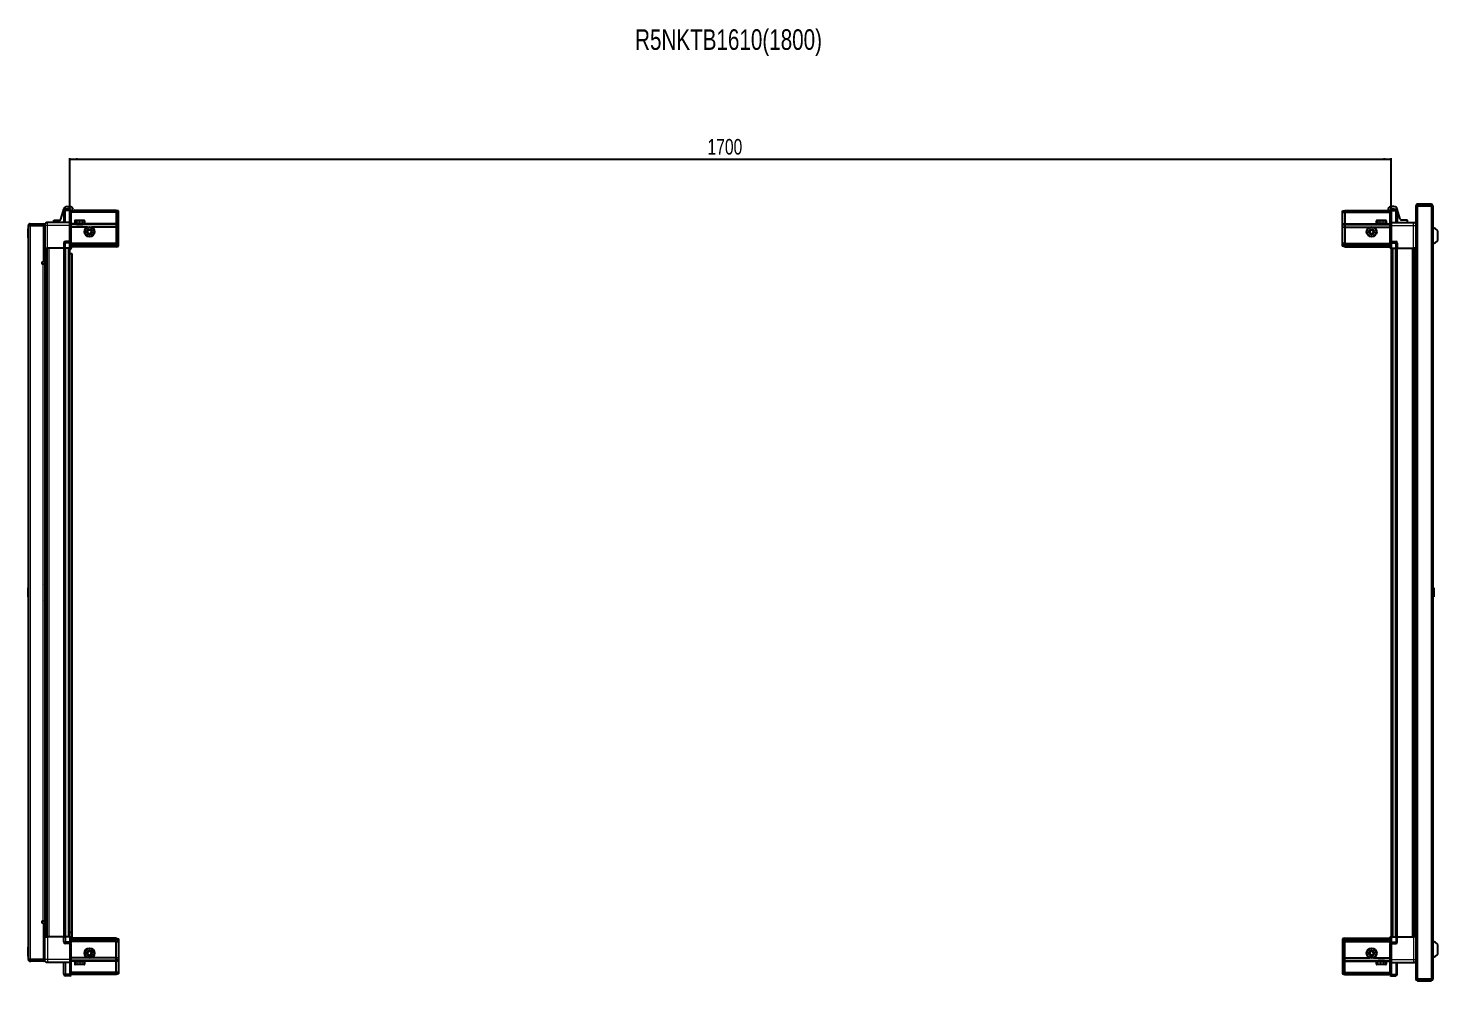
# Model space of a CAD drawing. Header units: millimetres. Extents: x 1132 to 6835, y -1094 to 2173.
# Drawn here: x 3106 to 4920, y 948 to 2173 of the extents above; entities that cross this region are included whole.
import ezdxf

# ---------------------------------------------------------------- set-up
doc = ezdxf.new("R2010")
doc.units = ezdxf.units.MM
doc.layers.add('FORMAT', color=7, linetype='Continuous')
doc.styles.add('SLDTEXTSTYLE0', font='TXT', dxfattribs={"width": 0.75})
doc.dimstyles.new('SLDDIMSTYLE0', dxfattribs={"dimtxt": 20, "dimasz": 10, "dimexe": 0, "dimexo": 0.0625, "dimgap": 5, "dimtad": 2, "dimdec": 1, "dimrnd": 1e-09, "dimzin": 12, "dimdsep": 46, "dimtxsty": 'SLDTEXTSTYLE0', "dimsah": 1, "dimcen": 0.09, "dimadec": 0, "dimazin": 3, "dimtfac": 1, "dimtofl": 0, "dimtmove": 0, "dimatfit": 3, "dimfxl": 0, "dimfrac": 2, "dimtolj": 1, "dimtzin": 12, "dimarcsym": 0})

# ---------------------------------------------------------------- blocks, each defined once
blk = doc.blocks.new('_D_6')
at = {"layer": 'FORMAT'}
for p, q in [((3159.8, 1890.1), (3159.8, 2005.6)), ((3159.8, 2004.6), (4859.8, 2004.6)), ((4859.8, 1890.1), (4859.8, 2005.6))]:
    blk.add_line(p, q, dxfattribs=at)
for points in [[(3159.8, 2004.6), (3169.8, 2003.1), (3169.8, 2006.1)], [(4859.8, 2004.6), (4849.8, 2006.1), (4849.8, 2003.1)]]:
    blk.add_solid(points, dxfattribs=at)
at = {"layer": 'FORMAT', "insert": (3980.2, 2030.4), "char_height": 20, "attachment_point": 1, "style": 'SLDTEXTSTYLE0'}
blk.add_mtext('1700', dxfattribs=at)

msp = doc.modelspace()

# ---------------------------------------------------------------- linework, layer by layer
at = {"color": 7, "linetype": 'Continuous', "lineweight": 25}
for p, q in [((3156.25, 1943.6), (3159.47, 1943.6)), ((4863.32, 1943.6), (4860.09, 1943.6)), ((4891.63, 1944.5), (4891.63, 1932.1)), ((4893.13, 1944.5), (4893.13, 1932.1)), ((4893.63, 1931.6), (4893.63, 1944.5)), ((4893.63, 1944.5), (4911.03, 1944.5)), ((4911.03, 1946.6), (4893.73, 1946.6)), ((4911.03, 1945.1), (4893.73, 1945.1)), ((4911.03, 1945.1), (4911.03, 1946.6)), ((4911.03, 1944.5), (4913.13, 1944.5)), ((4913.13, 1944.5), (4913.13, 949.7)), ((3159.93, 1923.1), (3130.93, 1923.1)), ((3138.98, 1923.1), (3138.98, 1926.1)), ((3138.98, 1926.1), (3146.71, 1926.1)), ((3148.15, 1927.19), (3151.92, 1940.34)), ((3151.93, 1938.1), (3151.93, 1923.1)), ((3159.93, 1940.1), (3153.93, 1940.1)), ((3159.93, 1940.1), (3160.27, 1940.1)), ((3159.93, 1940.1), (3159.93, 1938.1)), ((3159.93, 1923.3), (3159.93, 1938.1)), ((3159.93, 1923.3), (3159.93, 1938.1)), ((3159.93, 1923.1), (3159.93, 1923.3)), ((3159.93, 1923.1), (3161.13, 1923.1)), ((3159.93, 1919.1), (3159.93, 1923.1)), ((3161.13, 1939.6), (3160.27, 1940.1)), ((3161.13, 1938.1), (3161.13, 1939.6)), ((3219.43, 1938.6), (3161.13, 1938.6)), ((3161.13, 1938.1), (3161.13, 1923.3)), ((3219.43, 1936.1), (3161.13, 1936.1)), ((3161.13, 1923.3), (3161.13, 1923.1)), ((3161.13, 1923.1), (3161.13, 1919.1)), ((3163.8, 1940.34), (3164.3, 1938.6)), ((3165.93, 1925), (3165.93, 1922.6)), ((3165.93, 1922.6), (3165.93, 1922.1)), ((3166.26, 1922.6), (3166.07, 1922.6)), ((3166.07, 1922.6), (3166.07, 1922.1)), ((3166.26, 1922.6), (3166.26, 1922.1)), ((3166.73, 1925.8), (3173.9, 1925.8)), ((3167.19, 1922.6), (3166.78, 1922.6)), ((3166.78, 1922.6), (3166.78, 1922.1)), ((3167.19, 1922.6), (3167.19, 1922.1)), ((3168.63, 1922.6), (3168.06, 1922.6)), ((3168.06, 1922.6), (3168.06, 1922.1)), ((3168.63, 1922.6), (3168.63, 1922.1)), ((3170.44, 1922.6), (3169.75, 1922.6)), ((3169.75, 1922.6), (3169.75, 1922.1)), ((3170.44, 1922.6), (3170.44, 1922.1)), ((3172.45, 1922.6), (3171.72, 1922.6)), ((3171.72, 1922.6), (3171.72, 1922.1)), ((3171.95, 1922.6), (3171.95, 1922.1)), ((3172.45, 1922.6), (3172.45, 1922.1)), ((3172.45, 1922.6), (3172.45, 1922.1)), ((3174.46, 1922.6), (3173.75, 1922.6)), ((3173.75, 1922.6), (3173.75, 1922.1)), ((3173.81, 1922.6), (3173.81, 1922.1)), ((3173.9, 1925.8), (3178.13, 1925.8)), ((3174.46, 1922.6), (3174.46, 1922.1)), ((3176.27, 1922.6), (3175.65, 1922.6)), ((3175.65, 1922.6), (3175.65, 1922.1)), ((3176.27, 1922.6), (3176.27, 1922.1)), ((3177.7, 1922.6), (3177.24, 1922.6)), ((3177.24, 1922.6), (3177.24, 1922.1)), ((3177.7, 1922.6), (3177.7, 1922.1)), ((3178.62, 1922.6), (3178.36, 1922.6)), ((3178.36, 1922.6), (3178.36, 1922.1)), ((3178.62, 1922.6), (3178.62, 1922.1)), ((3178.93, 1922.6), (3178.89, 1922.6)), ((3178.89, 1922.6), (3178.89, 1922.1)), ((3178.93, 1922.6), (3178.93, 1925)), ((3178.93, 1922.6), (3178.93, 1922.1)), ((3219.43, 1938.6), (3219.43, 1936.1)), ((3222.43, 1937.8), (3219.43, 1938.6)), ((3219.43, 1936.1), (3219.43, 1921.6)), ((3222.43, 1935.95), (3219.43, 1936.1)), ((3222.43, 1935.95), (3222.43, 1937.8)), ((3222.43, 1921.6), (3222.43, 1935.95)), ((4797.13, 1937.8), (4800.13, 1938.6)), ((4797.13, 1935.95), (4797.13, 1937.8)), ((4797.13, 1935.95), (4800.13, 1936.1)), ((4797.13, 1921.6), (4797.13, 1935.95)), ((4800.13, 1938.6), (4800.13, 1936.1)), ((4800.13, 1938.6), (4858.43, 1938.6)), ((4800.13, 1936.1), (4800.13, 1921.6)), ((4800.13, 1936.1), (4858.43, 1936.1)), ((4840.63, 1925), (4840.63, 1922.1)), ((4840.79, 1922.6), (4840.67, 1922.6)), ((4840.67, 1922.6), (4840.67, 1922.1)), ((4840.79, 1922.6), (4840.79, 1922.1)), ((4841.54, 1922.6), (4841.2, 1922.6)), ((4841.2, 1922.6), (4841.2, 1922.1)), ((4841.43, 1925.8), (4852.83, 1925.8)), ((4841.54, 1922.6), (4841.54, 1922.1)), ((4842.84, 1922.6), (4842.31, 1922.6)), ((4842.31, 1922.6), (4842.31, 1922.1)), ((4842.84, 1922.6), (4842.84, 1922.1)), ((4844.56, 1922.6), (4843.89, 1922.6)), ((4843.89, 1922.6), (4843.89, 1922.1)), ((4844.56, 1922.6), (4844.56, 1922.1)), ((4846.53, 1922.6), (4845.79, 1922.6)), ((4845.79, 1922.6), (4845.79, 1922.1)), ((4846.23, 1922.6), (4846.23, 1922.1)), ((4846.53, 1922.6), (4846.53, 1922.1)), ((4848.55, 1922.6), (4847.83, 1922.6)), ((4847.83, 1922.6), (4847.83, 1922.1)), ((4848.1, 1922.6), (4848.1, 1922.1)), ((4848.55, 1922.6), (4848.55, 1922.1)), ((4850.45, 1922.6), (4849.79, 1922.6)), ((4849.79, 1922.6), (4849.79, 1922.1)), ((4850.45, 1922.6), (4850.45, 1922.1)), ((4852.01, 1922.6), (4851.49, 1922.6)), ((4851.49, 1922.6), (4851.49, 1922.1)), ((4852.01, 1922.6), (4852.01, 1922.1)), ((4853.1, 1922.6), (4852.77, 1922.6)), ((4852.77, 1922.6), (4852.77, 1922.1)), ((4853.1, 1922.6), (4853.1, 1922.1)), ((4853.6, 1922.6), (4853.49, 1922.6)), ((4853.49, 1922.6), (4853.49, 1922.1)), ((4853.6, 1922.6), (4853.6, 1922.1)), ((4853.63, 1922.1), (4853.63, 1925)), ((4855.77, 1940.34), (4855.27, 1938.6)), ((4859.3, 1940.1), (4858.43, 1939.6)), ((4858.43, 1939.6), (4858.43, 1938.1)), ((4858.43, 1923.3), (4858.43, 1938.1)), ((4858.43, 1923.1), (4858.43, 1923.3)), ((4859.63, 1923.1), (4858.43, 1923.1)), ((4858.43, 1919.1), (4858.43, 1923.1)), ((4859.63, 1940.1), (4859.3, 1940.1)), ((4859.63, 1938.1), (4859.63, 1940.1)), ((4859.63, 1940.1), (4865.63, 1940.1)), ((4859.63, 1938.1), (4859.63, 1923.3)), ((4859.63, 1923.3), (4859.63, 1923.1)), ((4859.63, 1923.1), (4859.63, 1919.1)), ((4859.63, 1923.1), (4888.63, 1923.1)), ((4867.63, 1938.1), (4867.63, 1923.1)), ((4871.41, 1927.19), (4867.64, 1940.34)), ((4880.58, 1926.1), (4872.86, 1926.1)), ((4880.58, 1923.1), (4880.58, 1926.1)), ((4891.53, 1931.6), (4891.53, 962.6)), ((4891.53, 1931.6), (4893.63, 1931.6)), ((4891.63, 1932.1), (4893.13, 1932.1)), ((3106.43, 1914.74), (3106.13, 1914.74)), ((3106.13, 1903.17), (3106.13, 1914.74)), ((3107.93, 1919.25), (3106.43, 1919.25)), ((3106.43, 1918.75), (3106.43, 1919.25)), ((3106.43, 975.45), (3106.43, 1918.75)), ((3108.53, 1919.85), (3108.53, 1921.35)), ((3108.53, 1921.35), (3109.43, 1921.35)), ((3108.53, 1919.85), (3109.43, 1919.85)), ((3108.53, 1919.35), (3125.93, 1919.35)), ((3109.43, 1919.85), (3109.43, 1921.35)), ((3109.43, 1921.35), (3125.93, 1921.35)), ((3109.43, 1919.85), (3125.93, 1919.85)), ((3125.93, 1919.85), (3125.93, 1921.35)), ((3127.43, 1919.35), (3125.93, 1919.35)), ((3125.93, 1919.35), (3125.93, 1871.85)), ((3127.43, 1919.1), (3127.43, 1890.1)), ((3159.93, 1898.8), (3159.93, 1919.1)), ((3219.43, 1920.6), (3161.13, 1920.6)), ((3161.13, 1919.1), (3161.13, 1898.8)), ((3182.43, 1917.1), (3161.13, 1917.1)), ((3165.93, 1922.1), (3166.07, 1922.1)), ((3166.07, 1922.1), (3166.26, 1922.1)), ((3166.26, 1922.1), (3166.78, 1922.1)), ((3166.78, 1922.1), (3167.19, 1922.1)), ((3167.19, 1922.1), (3168.06, 1922.1)), ((3168.03, 1922.1), (3168.03, 1922)), ((3168.03, 1922), (3176.83, 1922)), ((3168.06, 1922.1), (3168.63, 1922.1)), ((3168.43, 1921.6), (3169.12, 1921.12)), ((3168.43, 1921.6), (3173.46, 1921.6)), ((3169.12, 1921.12), (3168.43, 1920.64)), ((3168.43, 1920.64), (3168.43, 1920.6)), ((3168.43, 1920.64), (3173.46, 1920.64)), ((3168.63, 1922.1), (3169.75, 1922.1)), ((3169.12, 1921.12), (3173.29, 1921.12)), ((3169.75, 1922.1), (3170.44, 1922.1)), ((3170.44, 1922.1), (3171.72, 1922.1)), ((3171.72, 1922.1), (3171.95, 1922.1)), ((3172.45, 1922.1), (3173.75, 1922.1)), ((3172.45, 1922.1), (3172.45, 1922.1)), ((3173.29, 1921.12), (3175.74, 1921.12)), ((3173.46, 1921.6), (3176.43, 1921.6)), ((3173.46, 1920.64), (3176.43, 1920.64)), ((3173.81, 1922.1), (3174.46, 1922.1)), ((3174.46, 1922.1), (3175.65, 1922.1)), ((3175.65, 1922.1), (3176.27, 1922.1)), ((3175.74, 1921.12), (3176.43, 1921.6)), ((3176.43, 1920.64), (3175.74, 1921.12)), ((3176.27, 1922.1), (3177.24, 1922.1)), ((3176.43, 1920.6), (3176.43, 1920.64)), ((3176.83, 1922), (3176.83, 1922.1)), ((3177.24, 1922.1), (3177.7, 1922.1)), ((3177.7, 1922.1), (3178.36, 1922.1)), ((3178.36, 1922.1), (3178.62, 1922.1)), ((3178.62, 1922.1), (3178.89, 1922.1)), ((3178.89, 1922.1), (3178.93, 1922.1)), ((3219.43, 1917.1), (3187.43, 1917.1)), ((3219.43, 1921.6), (3219.43, 1920.6)), ((3219.43, 1920.6), (3219.43, 1917.1)), ((3222.43, 1919.8), (3219.43, 1920.6)), ((3219.43, 1917.1), (3219.43, 1896.6)), ((3219.43, 1917.1), (3222.43, 1916.77)), ((3222.43, 1919.8), (3222.43, 1921.6)), ((3222.43, 1916.77), (3222.43, 1919.8)), ((3222.43, 1896.6), (3222.43, 1916.77)), ((4797.13, 1919.8), (4797.13, 1921.6)), ((4797.13, 1919.8), (4800.13, 1920.6)), ((4797.13, 1916.77), (4797.13, 1919.8)), ((4800.13, 1917.1), (4797.13, 1916.77)), ((4797.13, 1896.6), (4797.13, 1916.77)), ((4800.13, 1921.6), (4800.13, 1920.6)), ((4800.13, 1920.6), (4800.13, 1917.1)), ((4800.13, 1920.6), (4858.43, 1920.6)), ((4800.13, 1917.1), (4800.13, 1896.6)), ((4800.13, 1917.1), (4832.13, 1917.1)), ((4837.13, 1917.1), (4858.43, 1917.1)), ((4840.63, 1922.1), (4840.67, 1922.1)), ((4840.67, 1922.1), (4840.79, 1922.1)), ((4840.79, 1922.1), (4841.2, 1922.1)), ((4841.2, 1922.1), (4841.54, 1922.1)), ((4841.54, 1922.1), (4842.31, 1922.1)), ((4842.31, 1922.1), (4842.84, 1922.1)), ((4842.73, 1922.1), (4842.73, 1922)), ((4842.73, 1922), (4851.53, 1922)), ((4842.84, 1922.1), (4843.89, 1922.1)), ((4843.13, 1921.6), (4843.82, 1921.12)), ((4843.13, 1921.6), (4851.13, 1921.6)), ((4843.82, 1921.12), (4843.13, 1920.64)), ((4843.13, 1920.64), (4843.13, 1920.6)), ((4843.13, 1920.64), (4851.13, 1920.64)), ((4843.82, 1921.12), (4850.44, 1921.12)), ((4843.89, 1922.1), (4844.56, 1922.1)), ((4844.56, 1922.1), (4845.79, 1922.1)), ((4845.79, 1922.1), (4846.23, 1922.1)), ((4846.53, 1922.1), (4847.83, 1922.1)), ((4848.1, 1922.1), (4848.55, 1922.1)), ((4848.55, 1922.1), (4849.79, 1922.1)), ((4849.79, 1922.1), (4850.45, 1922.1)), ((4850.44, 1921.12), (4851.13, 1921.6)), ((4851.13, 1920.64), (4850.44, 1921.12)), ((4850.45, 1922.1), (4851.49, 1922.1)), ((4851.13, 1920.6), (4851.13, 1920.64)), ((4851.49, 1922.1), (4852.01, 1922.1)), ((4851.53, 1922), (4851.53, 1922.1)), ((4852.01, 1922.1), (4852.77, 1922.1)), ((4852.77, 1922.1), (4853.1, 1922.1)), ((4853.1, 1922.1), (4853.49, 1922.1)), ((4853.49, 1922.1), (4853.6, 1922.1)), ((4853.6, 1922.1), (4853.63, 1922.1)), ((4858.43, 1898.8), (4858.43, 1919.1)), ((4859.63, 1919.1), (4859.63, 1898.8)), ((4919.73, 1900.1), (4919.73, 1912.1)), ((3106.13, 1903.17), (3106.43, 1903.17)), ((3125.93, 1892.85), (3127.43, 1892.85)), ((3127.43, 1890.1), (3125.93, 1890.1)), ((3128.08, 1004.1), (3128.08, 1890.1)), ((3129.87, 1890.1), (3129.87, 1004.1)), ((3129.91, 1890.1), (3129.91, 1004.1)), ((3151.93, 1890.1), (3130.93, 1890.1)), ((3151.93, 1896.6), (3151.93, 1890.1)), ((3151.93, 1890.1), (3153.93, 1890.1)), ((3152.58, 1004.1), (3152.58, 1890.1)), ((3159.93, 1898.6), (3153.93, 1898.6)), ((3159.93, 1890.1), (3153.93, 1890.1)), ((3159.78, 1004.1), (3159.78, 1890.1)), ((3159.93, 1898.6), (3159.93, 1898.8)), ((3159.93, 1898.6), (3159.93, 1896.6)), ((3159.93, 1898.6), (3161.13, 1898.6)), ((3159.93, 1890.1), (3159.93, 1896.6)), ((3159.93, 1890.1), (3159.93, 1896.6)), ((3159.93, 1890.1), (3160.27, 1890.1)), ((3159.93, 1890.1), (3159.93, 1890.1)), ((3160.27, 1890.1), (3160.27, 1896.6)), ((3161.13, 1890.1), (3160.27, 1890.1)), ((3160.27, 1890.1), (3160.27, 1890.1)), ((3161.13, 1898.8), (3161.13, 1898.6)), ((3161.13, 1897.93), (3161.13, 1898.6)), ((3161.13, 1897.93), (3161.13, 1890.1)), ((3219.43, 1895.6), (3161.13, 1895.6)), ((3219.43, 1894.6), (3161.13, 1894.6)), ((3219.43, 1893.1), (3161.13, 1893.1)), ((3219.43, 1891.6), (3161.13, 1891.6)), ((3219.43, 1896.6), (3219.43, 1895.6)), ((3219.43, 1895.6), (3219.43, 1894.6)), ((3219.43, 1895.6), (3222.43, 1894.8)), ((3219.43, 1894.6), (3219.43, 1893.1)), ((3219.43, 1894.6), (3222.43, 1894.06)), ((3219.43, 1893.1), (3222.43, 1893.56)), ((3219.43, 1893.1), (3219.43, 1891.6)), ((3219.43, 1891.6), (3222.43, 1892.41)), ((3222.43, 1894.8), (3222.43, 1896.6)), ((3222.43, 1894.06), (3222.43, 1894.8)), ((3222.43, 1893.56), (3222.43, 1894.06)), ((3222.43, 1892.41), (3222.43, 1893.56)), ((4797.13, 1894.8), (4797.13, 1896.6)), ((4800.13, 1895.6), (4797.13, 1894.8)), ((4797.13, 1894.06), (4797.13, 1894.8)), ((4800.13, 1894.6), (4797.13, 1894.06)), ((4797.13, 1893.56), (4797.13, 1894.06)), ((4800.13, 1893.1), (4797.13, 1893.56)), ((4797.13, 1892.41), (4797.13, 1893.56)), ((4800.13, 1891.6), (4797.13, 1892.41)), ((4800.13, 1896.6), (4800.13, 1895.6)), ((4800.13, 1895.6), (4800.13, 1894.6)), ((4800.13, 1895.6), (4858.43, 1895.6)), ((4800.13, 1894.6), (4858.43, 1894.6)), ((4800.13, 1894.6), (4800.13, 1893.1)), ((4800.13, 1893.1), (4800.13, 1891.6)), ((4800.13, 1893.1), (4858.43, 1893.1)), ((4800.13, 1891.6), (4858.43, 1891.6)), ((4858.43, 1898.6), (4858.43, 1898.8)), ((4859.63, 1898.6), (4858.43, 1898.6)), ((4858.43, 1898.6), (4858.43, 1897.93)), ((4858.43, 1890.1), (4858.43, 1897.93)), ((4859.3, 1890.1), (4858.43, 1890.1)), ((4859.3, 1896.6), (4859.3, 1890.1)), ((4859.63, 1890.1), (4859.3, 1890.1)), ((4859.63, 1898.8), (4859.63, 1898.6)), ((4859.63, 1896.6), (4859.63, 1898.6)), ((4859.63, 1898.6), (4865.63, 1898.6)), ((4859.63, 1896.6), (4859.63, 1898.6)), ((4859.63, 1896.6), (4859.63, 1890.1)), ((4859.63, 1890.1), (4865.63, 1890.1)), ((4859.78, 1890.1), (4859.78, 1004.1)), ((4867.63, 1890.1), (4865.63, 1890.1)), ((4866.98, 1890.1), (4866.98, 1004.1)), ((4867.63, 1896.6), (4867.63, 1890.1)), ((4867.63, 1890.1), (4888.63, 1890.1)), ((4889.66, 1004.1), (4889.66, 1890.1)), ((4889.69, 1004.1), (4889.69, 1890.1)), ((4891.48, 1890.1), (4891.48, 1004.1)), ((3125.93, 1871.85), (3124.58, 1871.85)), ((3124.58, 1869.85), (3125.33, 1869.85)), ((3125.33, 1869.85), (3127.43, 1869.85)), ((3127.43, 1869.85), (3127.43, 1024.35)), ((3159.78, 1883.1), (3162.28, 1883.1)), ((3162.28, 1883.1), (3162.28, 1009.6)), ((3106.43, 1452.89), (3106.13, 1452.89)), ((3106.13, 1441.32), (3106.13, 1452.89)), ((3127.93, 1456.6), (3127.93, 1437.6)), ((4914.12, 1452.89), (4913.13, 1451.9)), ((4914.63, 1452.89), (4914.12, 1452.89)), ((4914.12, 1452.89), (4914.12, 1441.32)), ((4914.63, 1452.89), (4914.63, 1441.32)), ((3106.13, 1441.32), (3106.43, 1441.32)), ((4913.13, 1442.3), (4914.12, 1441.32)), ((4914.12, 1441.32), (4914.63, 1441.32)), ((3125.33, 1024.35), (3124.58, 1024.35)), ((3124.58, 1022.35), (3125.93, 1022.35)), ((3127.43, 1024.35), (3125.33, 1024.35)), ((3125.93, 1022.35), (3125.93, 974.85)), ((3127.43, 1004.1), (3125.93, 1004.1)), ((3127.43, 1001.35), (3125.93, 1001.35)), ((3127.43, 975.1), (3127.43, 1004.1)), ((3151.93, 1004.1), (3130.93, 1004.1)), ((3151.93, 997.6), (3151.93, 1004.1)), ((3151.93, 1004.1), (3153.93, 1004.1)), ((3159.93, 1004.1), (3153.93, 1004.1)), ((3162.28, 1009.6), (3159.78, 1009.6)), ((3159.93, 1004.1), (3160.27, 1004.1)), ((3159.93, 997.6), (3159.93, 1004.1)), ((3159.93, 997.6), (3159.93, 995.6)), ((3159.93, 997.6), (3159.93, 995.6)), ((3160.27, 997.6), (3160.27, 1004.1)), ((3160.27, 1004.1), (3161.13, 1004.1)), ((3161.13, 1004.1), (3161.13, 996.28)), ((3219.43, 1002.6), (3161.13, 1002.6)), ((3219.43, 1001.1), (3161.13, 1001.1)), ((3219.43, 999.6), (3161.13, 999.6)), ((3219.43, 998.6), (3161.13, 998.6)), ((3162.28, 1009.6), (3162.28, 1002.6)), ((3219.43, 1001.1), (3219.43, 1002.6)), ((3219.43, 1002.6), (3222.43, 1001.8)), ((3219.43, 999.6), (3219.43, 1001.1)), ((3219.43, 1001.1), (3222.43, 1000.65)), ((3219.43, 999.6), (3222.43, 1000.15)), ((3219.43, 998.6), (3219.43, 999.6)), ((3219.43, 998.6), (3222.43, 999.41)), ((3219.43, 997.6), (3219.43, 998.6)), ((3219.43, 977.1), (3219.43, 997.6)), ((3222.43, 1001.8), (3222.43, 1000.65)), ((3222.43, 1000.65), (3222.43, 1000.15)), ((3222.43, 1000.15), (3222.43, 999.41)), ((3222.43, 999.41), (3222.43, 997.6)), ((3222.43, 997.6), (3222.43, 977.44)), ((4800.13, 1002.6), (4797.13, 1001.8)), ((4797.13, 1001.8), (4797.13, 1000.65)), ((4800.13, 1001.1), (4797.13, 1000.65)), ((4797.13, 1000.65), (4797.13, 1000.15)), ((4800.13, 999.6), (4797.13, 1000.15)), ((4797.13, 1000.15), (4797.13, 999.41)), ((4800.13, 998.6), (4797.13, 999.41)), ((4797.13, 999.41), (4797.13, 997.6)), ((4797.13, 997.6), (4797.13, 977.44)), ((4800.13, 1001.1), (4800.13, 1002.6)), ((4800.13, 1002.6), (4858.43, 1002.6)), ((4800.13, 1001.1), (4858.43, 1001.1)), ((4800.13, 999.6), (4800.13, 1001.1)), ((4800.13, 999.6), (4858.43, 999.6)), ((4800.13, 998.6), (4800.13, 999.6)), ((4800.13, 998.6), (4858.43, 998.6)), ((4800.13, 997.6), (4800.13, 998.6)), ((4800.13, 977.1), (4800.13, 997.6)), ((4858.43, 996.28), (4858.43, 1004.1)), ((4858.43, 1004.1), (4859.3, 1004.1)), ((4859.3, 1004.1), (4859.3, 1004.1)), ((4859.3, 1004.1), (4859.3, 997.6)), ((4859.63, 1004.1), (4859.3, 1004.1)), ((4859.63, 1004.1), (4859.63, 997.6)), ((4859.63, 1004.1), (4859.63, 1004.1)), ((4859.63, 1004.1), (4859.63, 997.6)), ((4859.63, 1004.1), (4865.63, 1004.1)), ((4859.63, 995.6), (4859.63, 997.6)), ((4867.63, 1004.1), (4865.63, 1004.1)), ((4867.63, 997.6), (4867.63, 1004.1)), ((4867.63, 1004.1), (4888.63, 1004.1)), ((3106.43, 991.04), (3106.13, 991.04)), ((3106.13, 981.36), (3106.13, 991.04)), ((3106.13, 979.47), (3106.13, 981.36)), ((3106.13, 979.47), (3106.43, 979.47)), ((3159.93, 995.6), (3153.93, 995.6)), ((3159.93, 995.6), (3161.13, 995.6)), ((3159.93, 995.4), (3159.93, 995.6)), ((3159.93, 975.1), (3159.93, 995.4)), ((3161.13, 995.6), (3161.13, 996.28)), ((3161.13, 995.6), (3161.13, 995.4)), ((3161.13, 995.4), (3161.13, 975.1)), ((4858.43, 996.28), (4858.43, 995.6)), ((4859.63, 995.6), (4858.43, 995.6)), ((4858.43, 995.4), (4858.43, 995.6)), ((4858.43, 975.1), (4858.43, 995.4)), ((4859.63, 995.6), (4859.63, 995.4)), ((4859.63, 995.6), (4865.63, 995.6)), ((4859.63, 995.4), (4859.63, 975.1)), ((4919.73, 982.1), (4919.73, 994.1)), ((3106.43, 974.95), (3106.43, 975.45)), ((3107.93, 974.95), (3106.43, 974.95)), ((3125.93, 974.85), (3108.53, 974.85)), ((3108.53, 974.35), (3108.53, 972.85)), ((3108.53, 974.35), (3109.43, 974.35)), ((3108.53, 972.85), (3109.43, 972.85)), ((3109.43, 974.35), (3109.43, 972.85)), ((3125.93, 974.35), (3109.43, 974.35)), ((3125.93, 972.85), (3109.43, 972.85)), ((3125.93, 974.85), (3127.43, 974.85)), ((3125.93, 974.35), (3125.93, 972.85)), ((3159.93, 971.1), (3130.93, 971.1)), ((3151.93, 956.1), (3151.93, 971.1)), ((3159.93, 971.1), (3159.93, 975.1)), ((3159.93, 971.1), (3161.13, 971.1)), ((3159.93, 970.9), (3159.93, 971.1)), ((3159.93, 956.1), (3159.93, 970.9)), ((3182.43, 977.1), (3161.13, 977.1)), ((3161.13, 975.1), (3161.13, 971.1)), ((3219.43, 973.6), (3161.13, 973.6)), ((3161.13, 971.1), (3161.13, 970.9)), ((3161.13, 970.9), (3161.13, 956.1)), ((3165.93, 972.1), (3165.93, 969.2)), ((3166.03, 972.1), (3165.93, 972.1)), ((3166.03, 971.6), (3166.03, 972.1)), ((3166.2, 972.1), (3166.03, 972.1)), ((3166.03, 971.6), (3166.2, 971.6)), ((3166.2, 971.6), (3166.2, 972.1)), ((3166.69, 972.1), (3166.2, 972.1)), ((3166.69, 971.6), (3166.69, 972.1)), ((3167.07, 972.1), (3166.69, 972.1)), ((3166.69, 971.6), (3167.07, 971.6)), ((3166.88, 968.4), (3166.73, 968.4)), ((3178.13, 968.4), (3166.88, 968.4)), ((3167.07, 971.6), (3167.07, 972.1)), ((3167.91, 972.1), (3167.07, 972.1)), ((3167.91, 971.6), (3167.91, 972.1)), ((3168.46, 972.1), (3167.91, 972.1)), ((3167.91, 971.6), (3168.46, 971.6)), ((3168.03, 972.2), (3168.03, 972.1)), ((3173.43, 972.2), (3168.03, 972.2)), ((3168.43, 973.6), (3168.43, 973.57)), ((3168.43, 973.57), (3169.12, 973.09)), ((3168.54, 973.57), (3168.43, 973.57)), ((3169.12, 973.09), (3168.43, 972.6)), ((3168.54, 972.6), (3168.43, 972.6)), ((3168.46, 971.6), (3168.46, 972.1)), ((3169.57, 972.1), (3168.46, 972.1)), ((3176.43, 973.57), (3168.54, 973.57)), ((3176.43, 972.6), (3168.54, 972.6)), ((3169.21, 973.09), (3169.12, 973.09)), ((3175.74, 973.09), (3169.21, 973.09)), ((3169.57, 971.6), (3169.57, 972.1)), ((3170.25, 972.1), (3169.57, 972.1)), ((3169.57, 971.6), (3170.25, 971.6)), ((3170.25, 971.6), (3170.25, 972.1)), ((3171.51, 972.1), (3170.25, 972.1)), ((3171.51, 971.6), (3171.51, 972.1)), ((3171.81, 972.1), (3171.51, 972.1)), ((3171.51, 971.6), (3172.25, 971.6)), ((3171.81, 971.6), (3171.81, 972.1)), ((3172.25, 971.6), (3172.25, 972.1)), ((3173.55, 972.1), (3172.25, 972.1)), ((3176.83, 972.2), (3173.43, 972.2)), ((3173.55, 971.6), (3173.55, 972.1)), ((3173.55, 971.6), (3174.26, 971.6)), ((3173.67, 971.6), (3173.67, 972.1)), ((3174.26, 972.1), (3173.67, 972.1)), ((3174.26, 971.6), (3174.26, 972.1)), ((3175.47, 972.1), (3174.26, 972.1)), ((3175.47, 971.6), (3175.47, 972.1)), ((3176.1, 972.1), (3175.47, 972.1)), ((3175.47, 971.6), (3176.1, 971.6)), ((3175.74, 973.09), (3176.43, 973.57)), ((3176.43, 972.6), (3175.74, 973.09)), ((3176.1, 971.6), (3176.1, 972.1)), ((3177.1, 972.1), (3176.1, 972.1)), ((3176.43, 973.57), (3176.43, 973.6)), ((3176.83, 972.1), (3176.83, 972.2)), ((3177.1, 971.6), (3177.1, 972.1)), ((3177.58, 972.1), (3177.1, 972.1)), ((3177.1, 971.6), (3177.58, 971.6)), ((3177.58, 971.6), (3177.58, 972.1)), ((3178.27, 972.1), (3177.58, 972.1)), ((3178.27, 971.6), (3178.27, 972.1)), ((3178.56, 972.1), (3178.27, 972.1)), ((3178.27, 971.6), (3178.56, 971.6)), ((3178.56, 971.6), (3178.56, 972.1)), ((3178.87, 972.1), (3178.56, 972.1)), ((3178.87, 971.6), (3178.87, 972.1)), ((3178.93, 972.1), (3178.87, 972.1)), ((3178.87, 971.6), (3178.93, 971.6)), ((3178.93, 969.2), (3178.93, 972.1)), ((3178.93, 971.6), (3178.93, 972.1)), ((3178.93, 972.1), (3178.93, 972.1)), ((3219.43, 977.1), (3187.43, 977.1)), ((3219.43, 977.1), (3222.43, 977.44)), ((3219.43, 973.6), (3219.43, 977.1)), ((3222.43, 974.41), (3219.43, 973.6)), ((3219.43, 972.6), (3219.43, 973.6)), ((3219.43, 958.1), (3219.43, 972.6)), ((3222.43, 977.44), (3222.43, 974.41)), ((3222.43, 974.41), (3222.43, 972.6)), ((3222.43, 972.6), (3222.43, 958.26)), ((4800.13, 977.1), (4797.13, 977.44)), ((4797.13, 977.44), (4797.13, 974.41)), ((4797.13, 974.41), (4800.13, 973.6)), ((4797.13, 974.41), (4797.13, 972.6)), ((4797.13, 972.6), (4797.13, 958.26)), ((4800.13, 977.1), (4832.13, 977.1)), ((4800.13, 973.6), (4800.13, 977.1)), ((4800.13, 973.6), (4858.43, 973.6)), ((4800.13, 972.6), (4800.13, 973.6)), ((4800.13, 958.1), (4800.13, 972.6)), ((4837.13, 977.1), (4858.43, 977.1)), ((4840.63, 972.1), (4840.63, 969.2)), ((4840.65, 972.1), (4840.63, 972.1)), ((4840.65, 971.6), (4840.65, 972.1)), ((4840.75, 972.1), (4840.65, 972.1)), ((4840.65, 971.6), (4840.75, 971.6)), ((4840.75, 971.6), (4840.75, 972.1)), ((4841.12, 972.1), (4840.75, 972.1)), ((4841.12, 971.6), (4841.12, 972.1)), ((4841.44, 972.1), (4841.12, 972.1)), ((4841.12, 971.6), (4841.44, 971.6)), ((4852.83, 968.4), (4841.43, 968.4)), ((4841.44, 971.6), (4841.44, 972.1)), ((4842.18, 972.1), (4841.44, 972.1)), ((4842.18, 971.6), (4842.18, 972.1)), ((4842.69, 972.1), (4842.18, 972.1)), ((4842.18, 971.6), (4842.69, 971.6)), ((4842.69, 971.6), (4842.69, 972.1)), ((4843.72, 972.1), (4842.69, 972.1)), ((4842.73, 972.2), (4842.73, 972.1)), ((4851.53, 972.2), (4842.73, 972.2)), ((4843.13, 973.6), (4843.13, 973.57)), ((4843.13, 973.57), (4843.82, 973.09)), ((4851.13, 973.57), (4843.13, 973.57)), ((4843.82, 973.09), (4843.13, 972.6)), ((4851.13, 972.6), (4843.13, 972.6)), ((4843.72, 971.6), (4843.72, 972.1)), ((4844.37, 972.1), (4843.72, 972.1)), ((4843.72, 971.6), (4844.37, 971.6)), ((4850.44, 973.09), (4843.82, 973.09)), ((4844.37, 971.6), (4844.37, 972.1)), ((4845.6, 972.1), (4844.37, 972.1)), ((4845.6, 971.6), (4845.6, 972.1)), ((4846.09, 972.1), (4845.6, 972.1)), ((4845.6, 971.6), (4846.33, 971.6)), ((4846.09, 971.6), (4846.09, 972.1)), ((4846.33, 971.6), (4846.33, 972.1)), ((4847.63, 972.1), (4846.33, 972.1)), ((4847.63, 971.6), (4847.63, 972.1)), ((4847.63, 971.6), (4848.36, 971.6)), ((4847.96, 971.6), (4847.96, 972.1)), ((4848.36, 972.1), (4847.96, 972.1)), ((4848.36, 971.6), (4848.36, 972.1)), ((4849.6, 972.1), (4848.36, 972.1)), ((4849.6, 971.6), (4849.6, 972.1)), ((4850.27, 972.1), (4849.6, 972.1)), ((4849.6, 971.6), (4850.27, 971.6)), ((4850.27, 971.6), (4850.27, 972.1)), ((4851.34, 972.1), (4850.27, 972.1)), ((4850.44, 973.09), (4851.13, 973.57)), ((4851.13, 972.6), (4850.44, 973.09)), ((4851.13, 973.57), (4851.13, 973.6)), ((4851.34, 971.6), (4851.34, 972.1)), ((4851.88, 972.1), (4851.34, 972.1)), ((4851.34, 971.6), (4851.88, 971.6)), ((4851.53, 972.1), (4851.53, 972.2)), ((4851.88, 971.6), (4851.88, 972.1)), ((4852.67, 972.1), (4851.88, 972.1)), ((4852.67, 971.6), (4852.67, 972.1)), ((4853.02, 972.1), (4852.67, 972.1)), ((4852.67, 971.6), (4853.02, 971.6)), ((4853.02, 971.6), (4853.02, 972.1)), ((4853.45, 972.1), (4853.02, 972.1)), ((4853.45, 971.6), (4853.45, 972.1)), ((4853.58, 972.1), (4853.45, 972.1)), ((4853.45, 971.6), (4853.58, 971.6)), ((4853.58, 971.6), (4853.58, 972.1)), ((4853.63, 972.1), (4853.58, 972.1)), ((4853.63, 969.2), (4853.63, 972.1)), ((4858.43, 971.1), (4858.43, 975.1)), ((4859.63, 971.1), (4858.43, 971.1)), ((4858.43, 970.9), (4858.43, 971.1)), ((4858.43, 956.1), (4858.43, 970.9)), ((4859.63, 975.1), (4859.63, 971.1)), ((4859.63, 971.1), (4859.63, 970.9)), ((4859.63, 971.1), (4888.63, 971.1)), ((4859.63, 970.9), (4859.63, 956.1)), ((4859.63, 970.9), (4859.63, 956.1)), ((4867.63, 956.1), (4867.63, 971.1)), ((4893.63, 962.6), (4891.53, 962.6)), ((4891.63, 962.1), (4893.13, 962.1)), ((4891.63, 962.1), (4891.63, 949.7)), ((4893.13, 962.1), (4893.13, 949.7)), ((4893.63, 949.7), (4893.63, 962.6)), ((3159.93, 954.1), (3153.93, 954.1)), ((3159.93, 956.1), (3159.93, 954.1)), ((3159.93, 954.1), (3160.27, 954.1)), ((3159.93, 954.1), (3160.27, 954.1)), ((3159.93, 954.1), (3159.93, 954.1)), ((3160.27, 954.1), (3161.13, 954.6)), ((3160.27, 954.1), (3161.13, 954.6)), ((3219.43, 958.1), (3161.13, 958.1)), ((3161.13, 954.6), (3161.13, 956.1)), ((3219.43, 955.6), (3161.13, 955.6)), ((3222.43, 958.26), (3219.43, 958.1)), ((3219.43, 955.6), (3219.43, 958.1)), ((3222.43, 956.41), (3219.43, 955.6)), ((3222.43, 958.26), (3222.43, 956.41)), ((4797.13, 958.26), (4800.13, 958.1)), ((4797.13, 958.26), (4797.13, 956.41)), ((4797.13, 956.41), (4800.13, 955.6)), ((4800.13, 958.1), (4858.43, 958.1)), ((4800.13, 955.6), (4800.13, 958.1)), ((4800.13, 955.6), (4858.43, 955.6)), ((4858.43, 956.1), (4858.43, 954.6)), ((4858.43, 954.6), (4859.3, 954.1)), ((4859.63, 954.1), (4859.3, 954.1)), ((4859.63, 954.1), (4859.63, 956.1)), ((4859.63, 954.1), (4865.63, 954.1)), ((4911.03, 949.7), (4893.63, 949.7)), ((4893.73, 949.1), (4911.03, 949.1)), ((4893.73, 947.6), (4911.03, 947.6)), ((4913.13, 949.7), (4911.03, 949.7)), ((4911.03, 949.1), (4911.03, 947.6))]:
    msp.add_line(p, q, dxfattribs=at)
at = {"color": 8, "linetype": 'Continuous', "lineweight": 18}
for p, q in [((4893.13, 1944.5), (4891.63, 1944.5)), ((4893.73, 1945.1), (4893.73, 1946.6)), ((4911.03, 1944.5), (4911.03, 949.7)), ((3153.93, 1938.1), (3151.93, 1938.1)), ((3153.93, 1938.1), (3153.93, 1940.1)), ((3153.93, 1923.1), (3153.93, 1938.1)), ((3159.93, 1938.1), (3153.93, 1938.1)), ((3159.93, 1938.1), (3161.13, 1938.1)), ((3159.93, 1923.3), (3161.13, 1923.3)), ((3165.93, 1925), (3174.11, 1925)), ((3174.11, 1925), (3178.93, 1925)), ((4840.63, 1925), (4853.63, 1925)), ((4859.63, 1938.1), (4858.43, 1938.1)), ((4858.43, 1923.3), (4859.63, 1923.3)), ((4859.63, 1938.1), (4865.63, 1938.1)), ((4865.63, 1938.1), (4865.63, 1940.1)), ((4865.63, 1923.1), (4865.63, 1938.1)), ((4865.63, 1938.1), (4867.63, 1938.1)), ((4893.63, 1931.6), (4893.63, 962.6)), ((3108.53, 1919.35), (3108.53, 974.85)), ((3130.93, 1890.1), (3130.93, 1919.1)), ((3159.93, 1919.1), (3130.93, 1919.1)), ((3159.93, 1919.1), (3161.13, 1919.1)), ((3168.43, 1921.6), (3161.13, 1921.6)), ((3219.43, 1921.6), (3176.43, 1921.6)), ((3222.43, 1921.6), (3219.43, 1921.6)), ((4797.13, 1921.6), (4800.13, 1921.6)), ((4800.13, 1921.6), (4843.13, 1921.6)), ((4851.13, 1921.6), (4858.43, 1921.6)), ((4859.63, 1919.1), (4858.43, 1919.1)), ((4859.63, 1919.1), (4888.63, 1919.1)), ((4888.63, 1890.1), (4888.63, 1919.1)), ((3127.43, 1869.85), (3127.43, 1890.1)), ((3128.67, 1890.1), (3128.67, 1004.1)), ((3131.12, 1004.1), (3131.12, 1890.1)), ((3132.53, 1890.1), (3132.53, 1004.1)), ((3151.93, 1896.6), (3153.93, 1896.6)), ((3151.93, 1004.1), (3151.93, 1890.1)), ((3153.93, 1896.6), (3153.93, 1898.6)), ((3153.93, 1890.1), (3153.93, 1896.6)), ((3159.93, 1896.6), (3153.93, 1896.6)), ((3154.58, 1004.1), (3154.58, 1890.1)), ((3157.78, 1004.1), (3157.78, 1890.1)), ((3159.93, 1898.8), (3161.13, 1898.8)), ((3159.93, 1896.6), (3160.27, 1896.6)), ((3159.93, 1890.1), (3160.27, 1890.1)), ((3219.43, 1896.6), (3161.13, 1896.6)), ((3219.43, 1896.6), (3222.43, 1896.6)), ((4800.13, 1896.6), (4797.13, 1896.6)), ((4800.13, 1896.6), (4858.43, 1896.6)), ((4858.43, 1898.8), (4859.63, 1898.8)), ((4859.63, 1896.6), (4859.3, 1896.6)), ((4859.63, 1896.6), (4865.63, 1896.6)), ((4861.78, 1890.1), (4861.78, 1004.1)), ((4864.98, 1890.1), (4864.98, 1004.1)), ((4865.63, 1896.6), (4865.63, 1898.6)), ((4865.63, 1890.1), (4865.63, 1896.6)), ((4867.63, 1896.6), (4865.63, 1896.6)), ((4867.63, 1890.1), (4867.63, 1004.1)), ((4887.04, 1004.1), (4887.04, 1890.1)), ((4888.45, 1890.1), (4888.45, 1004.1)), ((4890.9, 1004.1), (4890.9, 1890.1)), ((3125.33, 1024.35), (3125.33, 1869.85)), ((3127.43, 1004.1), (3127.43, 1024.35)), ((3130.93, 1004.1), (3130.93, 975.1)), ((3151.93, 997.6), (3153.93, 997.6)), ((3153.93, 1004.1), (3153.93, 997.6)), ((3153.93, 997.6), (3153.93, 995.6)), ((3159.93, 997.6), (3153.93, 997.6)), ((3159.93, 997.6), (3160.27, 997.6)), ((3219.43, 997.6), (3161.13, 997.6)), ((3219.43, 997.6), (3222.43, 997.6)), ((4800.13, 997.6), (4797.13, 997.6)), ((4800.13, 997.6), (4858.43, 997.6)), ((4859.63, 1004.1), (4859.3, 1004.1)), ((4859.63, 997.6), (4859.3, 997.6)), ((4859.63, 997.6), (4865.63, 997.6)), ((4865.63, 1004.1), (4865.63, 997.6)), ((4867.63, 997.6), (4865.63, 997.6)), ((4865.63, 997.6), (4865.63, 995.6)), ((4888.63, 1004.1), (4888.63, 975.1)), ((3161.13, 995.4), (3159.93, 995.4)), ((4859.63, 995.4), (4858.43, 995.4)), ((3159.93, 975.1), (3130.93, 975.1)), ((3153.93, 971.1), (3153.93, 956.1)), ((3159.93, 975.1), (3161.13, 975.1)), ((3161.13, 970.9), (3159.93, 970.9)), ((3168.43, 972.6), (3161.13, 972.6)), ((3166.1, 969.2), (3165.93, 969.2)), ((3178.93, 969.2), (3166.1, 969.2)), ((3219.43, 972.6), (3176.43, 972.6)), ((3222.43, 972.6), (3219.43, 972.6)), ((4797.13, 972.6), (4800.13, 972.6)), ((4800.13, 972.6), (4843.13, 972.6)), ((4853.63, 969.2), (4840.63, 969.2)), ((4851.13, 972.6), (4858.43, 972.6)), ((4859.63, 975.1), (4858.43, 975.1)), ((4859.63, 970.9), (4858.43, 970.9)), ((4859.63, 975.1), (4888.63, 975.1)), ((4865.63, 971.1), (4865.63, 956.1)), ((3153.93, 956.1), (3151.93, 956.1)), ((3153.93, 956.1), (3153.93, 954.1)), ((3159.93, 956.1), (3153.93, 956.1)), ((3159.93, 956.1), (3161.13, 956.1)), ((4859.63, 956.1), (4858.43, 956.1)), ((4859.63, 956.1), (4865.63, 956.1)), ((4865.63, 956.1), (4867.63, 956.1)), ((4865.63, 956.1), (4865.63, 954.1)), ((4893.13, 949.7), (4891.63, 949.7)), ((4893.73, 949.1), (4893.73, 947.6))]:
    msp.add_line(p, q, dxfattribs=at)
at = {"color": 7, "linetype": 'Continuous', "lineweight": 25}
for centre, radius in [((3184.93, 1911.1), 6.5), ((3184.93, 1911.1), 3.46), ((4834.63, 1911.1), 6.5), ((4834.63, 1911.1), 3.46), ((3184.93, 983.1), 6.5), ((3184.93, 983.1), 3.46), ((4834.63, 983.1), 6.5), ((4834.63, 983.1), 3.46)]:
    msp.add_circle(centre, radius, dxfattribs=at)
at = {"color": 8, "linetype": 'Continuous', "lineweight": 18}
for centre in [(3184.93, 1911.1), (4834.63, 1911.1), (3184.93, 983.1), (4834.63, 983.1)]:
    msp.add_circle(centre, 5.7, dxfattribs=at)
at = {"color": 7, "linetype": 'Continuous', "lineweight": 25}
for centre, radius, start, end in [((3156.25, 1939.1), 4.5, 90, 164), ((3157.88, 1938.7), 1.9, 47.4631, 132.5369), ((3159.47, 1939.1), 4.5, 16, 90), ((4860.09, 1939.1), 4.5, 90, 164), ((4861.68, 1938.7), 1.9, 47.4631, 132.5369), ((4863.32, 1939.1), 4.5, 16, 90), ((4893.73, 1944.5), 2.1, 90, 180), ((4893.73, 1944.5), 0.6, 90, 180), ((4911.03, 1944.5), 2.1, 0, 90), ((4911.03, 1944.5), 0.6, 0, 90), ((3146.71, 1927.6), 1.5, 270, 344), ((3153.93, 1938.1), 2, 90, 180), ((3166.73, 1925), 0.8, 90, 180), ((3178.13, 1925), 0.8, 0, 90), ((4841.43, 1925), 0.8, 90, 180), ((4852.83, 1925), 0.8, 0, 90), ((4865.63, 1938.1), 2, 0, 90), ((4872.86, 1927.6), 1.5, 196, 270), ((3108.43, 1918.85), 0.5, 90, 117.7907), ((3125.83, 1919.25), 0.6, 9.59407, 90), ((3125.83, 1919.25), 2.1, 32.2369, 87.2706), ((3168.03, 1921.6), 0.4, 0, 90), ((3176.83, 1921.6), 0.4, 90, 180), ((3184.93, 1911.1), 2.5, 161.00659, 221.00659), ((3184.93, 1911.1), 2.5, 101.00659, 161.00659), ((3184.93, 1911.1), 2.5, 221.00659, 281.00659), ((3184.93, 1911.1), 2.5, 41.00659, 101.00659), ((3184.93, 1911.1), 2.5, 281.00659, 341.00659), ((3184.93, 1911.1), 2.5, 341.00659, 41.00659), ((4834.63, 1911.1), 2.5, 120.74103, 180.74103), ((4834.63, 1911.1), 2.5, 180.74103, 240.74103), ((4834.63, 1911.1), 2.5, 60.74103, 120.74103), ((4834.63, 1911.1), 2.5, 240.74103, 300.74103), ((4834.63, 1911.1), 2.5, 0.74103, 60.74103), ((4834.63, 1911.1), 2.5, 300.74103, 0.74103), ((4842.73, 1921.6), 0.4, 0, 90), ((4851.53, 1921.6), 0.4, 90, 180), ((4910.11, 1905.08), 11.91, 36.1266, 75.29965), ((3153.93, 1896.6), 2, 90, 180), ((3157.28, 1892.75), 5, 300, 346.70293), ((4865.63, 1896.6), 2, 0, 90), ((4910.11, 1907.13), 11.91, 284.70035, 323.8734), ((3124.58, 1870.85), 1, 90, 270), ((3124.93, 1456.6), 3, 0, 33.55731), ((3124.93, 1437.6), 3, 326.44269, 0), ((3124.58, 1023.35), 1, 90, 270), ((3153.93, 997.6), 2, 180, 270), ((4865.63, 997.6), 2, 270, 0), ((4910.11, 987.08), 11.91, 36.1266, 75.29965), ((3184.93, 983.1), 2.5, 127.98423, 187.98423), ((3184.93, 983.1), 2.5, 187.98423, 247.98423), ((3184.93, 983.1), 2.5, 67.98423, 127.98423), ((3184.93, 983.1), 2.5, 247.98423, 307.98423), ((3184.93, 983.1), 2.5, 7.98423, 67.98423), ((3184.93, 983.1), 2.5, 307.98423, 7.98423), ((4834.63, 983.1), 2.5, 155.91157, 215.91157), ((4834.63, 983.1), 2.5, 95.91157, 155.91157), ((4834.63, 983.1), 2.5, 215.91157, 275.91157), ((4834.63, 983.1), 2.5, 35.91157, 95.91157), ((4834.63, 983.1), 2.5, 275.91157, 335.91157), ((4834.63, 983.1), 2.5, 335.91157, 35.91157), ((4910.11, 989.13), 11.91, 284.70035, 323.8734), ((3108.43, 975.35), 0.5, 243.29122, 270), ((3125.83, 974.95), 0.6, 270, 350.40593), ((3125.83, 974.95), 2.1, 272.7294, 327.8305), ((3166.73, 969.2), 0.8, 180, 270), ((3168.03, 972.6), 0.4, 270, 0), ((3176.83, 972.6), 0.4, 180, 270), ((3178.13, 969.2), 0.8, 270, 360), ((4841.43, 969.2), 0.8, 180, 270), ((4842.73, 972.6), 0.4, 270, 0), ((4851.53, 972.6), 0.4, 180, 270), ((4852.83, 969.2), 0.8, 270, 0), ((3153.93, 956.1), 2, 180, 270), ((4865.63, 956.1), 2, 270, 0), ((4893.73, 949.7), 2.1, 180, 270), ((4893.73, 949.7), 0.6, 180, 270), ((4911.03, 949.7), 0.6, 270, 0), ((4911.03, 949.7), 2.1, 270, 0)]:
    msp.add_arc(centre, radius, start, end, dxfattribs=at)
for centre, start_param, end_param in [((3163.73, 1896.6), 2.4188584, 3.1415927), ((4855.83, 1896.6), 0, 0.7227342), ((3163.73, 997.6), 3.1415927, 3.8643269), ((4855.83, 997.6), 5.5604511, 6.2831853)]:
    msp.add_ellipse(centre, major_axis=(3.46, 0), ratio=0.5773503, start_param=start_param, end_param=end_param, dxfattribs=at)
for points, knots in [([(3130.93, 1923.1), (3130.49, 1923.06), (3129.82, 1922.99), (3129, 1922.55), (3128.44, 1922.1), (3127.99, 1921.54), (3127.55, 1920.72), (3127.48, 1920.04), (3127.43, 1919.6)], [0, 0, 0, 0, 0.2394568, 0.3683607, 0.5, 0.6316393, 0.7605432, 1, 1, 1, 1]), ([(4888.63, 1923.1), (4889.07, 1923.06), (4889.75, 1922.99), (4890.56, 1922.55), (4891.12, 1922.11), (4891.4, 1921.74), (4891.53, 1921.56)], [0, 0, 0, 0, 0.3842982, 0.5911726, 0.8024372, 1, 1, 1, 1]), ([(3108.53, 1921.35), (3108.28, 1921.33), (3107.79, 1921.28), (3107.14, 1920.88), (3106.68, 1920.32), (3106.46, 1919.75), (3106.44, 1919.38), (3106.43, 1919.25)], [0, 0, 0, 0, 0.2302553, 0.4485219, 0.6667858, 0.8850496, 1, 1, 1, 1]), ([(3106.43, 1918.75), (3106.46, 1918.8), (3106.51, 1918.89), (3106.91, 1919.02), (3107.46, 1919.15), (3108.04, 1919.27), (3108.41, 1919.33), (3108.53, 1919.35)], [0, 0, 0, 0, 0.2302553, 0.4485219, 0.6667858, 0.8850496, 1, 1, 1, 1]), ([(3127.43, 1919.6), (3127.43, 1919.6), (3127.43, 1919.58), (3127.43, 1919.47), (3127.43, 1919.3), (3127.43, 1919.17), (3127.43, 1919.1)], [0, 0, 0, 0, 0.2493943, 0.5003335, 0.7501667, 1, 1, 1, 1]), ([(3182.1, 1910.55), (3182.27, 1911.04), (3182.58, 1911.95), (3182.89, 1912.86), (3183.04, 1913.28)], [0, 0, 0, 0, 0.53468586, 1, 1, 1, 1]), ([(3183.99, 1908.37), (3183.77, 1908.63), (3183.23, 1909.26), (3182.57, 1910.01), (3182.18, 1910.46), (3182.1, 1910.55)], [0, 0, 0, 0, 0.3629006, 0.8668753, 1, 1, 1, 1]), ([(3183.04, 1913.28), (3183.55, 1913.38), (3184.49, 1913.57), (3185.43, 1913.75), (3185.87, 1913.83)], [0, 0, 0, 0, 0.5346859, 1, 1, 1, 1]), ([(3186.83, 1908.93), (3186.32, 1908.83), (3185.37, 1908.64), (3184.43, 1908.46), (3183.99, 1908.37)], [0, 0, 0, 0, 0.5346859, 1, 1, 1, 1]), ([(3185.87, 1913.83), (3185.95, 1913.74), (3186.35, 1913.29), (3187, 1912.54), (3187.54, 1911.92), (3187.77, 1911.66)], [0, 0, 0, 0, 0.1331247, 0.6370994, 1, 1, 1, 1]), ([(3187.77, 1911.66), (3187.6, 1911.17), (3187.28, 1910.26), (3186.97, 1909.35), (3186.83, 1908.93)], [0, 0, 0, 0, 0.53468586, 1, 1, 1, 1]), ([(4832.11, 1912.52), (4832.56, 1912.78), (4833.39, 1913.27), (4834.21, 1913.76), (4834.6, 1913.99)], [0, 0, 0, 0, 0.5346859, 1, 1, 1, 1]), ([(4832.15, 1909.63), (4832.15, 1909.75), (4832.14, 1910.35), (4832.13, 1911.35), (4832.12, 1912.17), (4832.11, 1912.52)], [0, 0, 0, 0, 0.1331247, 0.6370994, 1, 1, 1, 1]), ([(4834.67, 1908.22), (4834.22, 1908.47), (4833.38, 1908.94), (4832.54, 1909.41), (4832.15, 1909.63)], [0, 0, 0, 0, 0.5346859, 1, 1, 1, 1]), ([(4834.6, 1913.99), (4835.05, 1913.74), (4835.89, 1913.27), (4836.72, 1912.8), (4837.11, 1912.58)], [0, 0, 0, 0, 0.5346859, 1, 1, 1, 1]), ([(4837.15, 1909.69), (4836.71, 1909.43), (4835.88, 1908.94), (4835.05, 1908.45), (4834.67, 1908.22)], [0, 0, 0, 0, 0.5346859, 1, 1, 1, 1]), ([(4837.11, 1912.58), (4837.12, 1912.24), (4837.13, 1911.41), (4837.14, 1910.42), (4837.15, 1909.82), (4837.15, 1909.69)], [0, 0, 0, 0, 0.3629006, 0.8668753, 1, 1, 1, 1]), ([(3127.43, 1890.1), (3127.47, 1890.1), (3127.55, 1890.1), (3128.15, 1890.1), (3129.04, 1890.1), (3130.02, 1890.1), (3130.68, 1890.1), (3130.93, 1890.1)], [0, 0, 0, 0, 0.2146939, 0.4293877, 0.6440816, 0.8587754, 1, 1, 1, 1]), ([(4891.48, 1890.1), (4891.45, 1890.1), (4891.23, 1890.1), (4890.51, 1890.1), (4889.54, 1890.1), (4888.89, 1890.1), (4888.63, 1890.1)], [0, 0, 0, 0, 0.0717073, 0.4209791, 0.7702508, 1, 1, 1, 1]), ([(3127.43, 1004.1), (3127.47, 1004.1), (3127.55, 1004.1), (3128.15, 1004.1), (3129.04, 1004.1), (3130.02, 1004.1), (3130.68, 1004.1), (3130.93, 1004.1)], [0, 0, 0, 0, 0.21469386, 0.42938772, 0.64408158, 0.85877544, 1, 1, 1, 1]), ([(4891.48, 1004.1), (4891.45, 1004.1), (4891.23, 1004.1), (4890.51, 1004.1), (4889.54, 1004.1), (4888.89, 1004.1), (4888.63, 1004.1)], [0, 0, 0, 0, 0.0717073, 0.4209791, 0.7702508, 1, 1, 1, 1]), ([(3182.26, 984.19), (3182.66, 984.5), (3183.42, 985.1), (3184.18, 985.69), (3184.53, 985.96)], [0, 0, 0, 0, 0.5346859, 1, 1, 1, 1]), ([(3182.66, 981.33), (3182.64, 981.45), (3182.56, 982.04), (3182.42, 983.03), (3182.3, 983.85), (3182.26, 984.19)], [0, 0, 0, 0, 0.1331247, 0.6370994, 1, 1, 1, 1]), ([(3185.33, 980.25), (3184.86, 980.44), (3183.96, 980.8), (3183.07, 981.16), (3182.66, 981.33)], [0, 0, 0, 0, 0.5346859, 1, 1, 1, 1]), ([(3184.53, 985.96), (3185.01, 985.77), (3185.9, 985.41), (3186.79, 985.05), (3187.21, 984.88)], [0, 0, 0, 0, 0.5346859, 1, 1, 1, 1]), ([(3187.61, 982.02), (3187.2, 981.7), (3186.44, 981.11), (3185.69, 980.52), (3185.33, 980.25)], [0, 0, 0, 0, 0.5346859, 1, 1, 1, 1]), ([(3187.21, 984.88), (3187.26, 984.54), (3187.37, 983.72), (3187.51, 982.74), (3187.59, 982.15), (3187.61, 982.02)], [0, 0, 0, 0, 0.3629006, 0.8668753, 1, 1, 1, 1]), ([(4831.76, 982.81), (4831.97, 983.28), (4832.37, 984.16), (4832.76, 985.03), (4832.94, 985.44)], [0, 0, 0, 0, 0.5346859, 1, 1, 1, 1]), ([(4833.45, 980.47), (4833.15, 980.89), (4832.59, 981.67), (4832.02, 982.45), (4831.76, 982.81)], [0, 0, 0, 0, 0.53468586, 1, 1, 1, 1]), ([(4832.94, 985.44), (4833.28, 985.48), (4834.1, 985.56), (4835.09, 985.67), (4835.69, 985.73), (4835.81, 985.74)], [0, 0, 0, 0, 0.36290056, 0.86687533, 1, 1, 1, 1]), ([(4836.33, 980.77), (4836.2, 980.75), (4835.61, 980.69), (4834.62, 980.59), (4833.8, 980.5), (4833.45, 980.47)], [0, 0, 0, 0, 0.1331247, 0.6370994, 1, 1, 1, 1]), ([(4835.81, 985.74), (4836.11, 985.32), (4836.68, 984.54), (4837.24, 983.76), (4837.5, 983.4)], [0, 0, 0, 0, 0.5346859, 1, 1, 1, 1]), ([(4837.5, 983.4), (4837.29, 982.93), (4836.9, 982.05), (4836.51, 981.17), (4836.33, 980.77)], [0, 0, 0, 0, 0.5346859, 1, 1, 1, 1]), ([(3108.53, 974.85), (3108.28, 974.9), (3107.79, 974.99), (3107.14, 975.12), (3106.68, 975.25), (3106.46, 975.37), (3106.44, 975.43), (3106.43, 975.45)], [0, 0, 0, 0, 0.2302553, 0.4485219, 0.6667858, 0.8850496, 1, 1, 1, 1]), ([(3106.43, 974.95), (3106.46, 974.7), (3106.51, 974.21), (3106.91, 973.57), (3107.46, 973.1), (3108.04, 972.88), (3108.41, 972.86), (3108.53, 972.85)], [0, 0, 0, 0, 0.2302553, 0.4485219, 0.6667858, 0.8850496, 1, 1, 1, 1]), ([(3127.43, 974.6), (3127.43, 974.61), (3127.43, 974.62), (3127.43, 974.74), (3127.43, 974.91), (3127.43, 975.04), (3127.43, 975.1)], [0, 0, 0, 0, 0.2493943, 0.5003335, 0.7501667, 1, 1, 1, 1]), ([(3130.93, 971.1), (3130.49, 971.15), (3129.82, 971.22), (3129, 971.66), (3128.44, 972.11), (3127.99, 972.67), (3127.55, 973.49), (3127.48, 974.16), (3127.43, 974.6)], [0, 0, 0, 0, 0.2394568, 0.3683607, 0.5, 0.6316393, 0.7605432, 1, 1, 1, 1]), ([(4888.63, 971.1), (4889.07, 971.15), (4889.75, 971.22), (4890.56, 971.66), (4891.12, 972.1), (4891.4, 972.47), (4891.53, 972.65)], [0, 0, 0, 0, 0.3842982, 0.5911726, 0.8024372, 1, 1, 1, 1])]:
    msp.add_open_spline(points, degree=3, knots=knots, dxfattribs=at)
at = {"color": 8, "linetype": 'Continuous', "lineweight": 18}
for points in [[(3130.93, 1919.1), (3130.93, 1919.63), (3130.93, 1920.68), (3130.93, 1922), (3130.93, 1922.92), (3130.93, 1923.04), (3130.93, 1923.1)], [(4888.63, 1919.1), (4888.63, 1919.63), (4888.63, 1920.68), (4888.63, 1922), (4888.63, 1922.92), (4888.63, 1923.04), (4888.63, 1923.1)], [(3130.93, 975.1), (3130.93, 974.58), (3130.93, 973.53), (3130.93, 972.21), (3130.93, 971.28), (3130.93, 971.16), (3130.93, 971.1)], [(4888.63, 975.1), (4888.63, 974.58), (4888.63, 973.53), (4888.63, 972.21), (4888.63, 971.28), (4888.63, 971.16), (4888.63, 971.1)]]:
    msp.add_open_spline(points, degree=3, dxfattribs=at)
at = {"color": 7, "linetype": 'Continuous', "lineweight": 25}
for points in [[(3108.53, 1919.85), (3108.45, 1919.85), (3108.3, 1919.83), (3108.1, 1919.69), (3107.96, 1919.49), (3107.94, 1919.33), (3107.93, 1919.25)], [(3107.93, 974.95), (3107.94, 974.88), (3107.96, 974.72), (3108.1, 974.52), (3108.3, 974.38), (3108.45, 974.36), (3108.53, 974.35)]]:
    msp.add_open_spline(points, degree=3, dxfattribs=at)
at = {"color": 8, "linetype": 'Continuous', "lineweight": 18}
for points, knots in [([(3130.93, 1919.1), (3130.49, 1919.1), (3129.82, 1919.1), (3129, 1919.1), (3128.44, 1919.1), (3127.99, 1919.1), (3127.55, 1919.1), (3127.48, 1919.1), (3127.43, 1919.1)], [0, 0, 0, 0, 0.2394568, 0.3683607, 0.5, 0.6316393, 0.7605432, 1, 1, 1, 1]), ([(4888.63, 1919.1), (4889.07, 1919.1), (4889.75, 1919.1), (4890.56, 1919.1), (4891.12, 1919.1), (4891.4, 1919.1), (4891.53, 1919.1)], [0, 0, 0, 0, 0.3842982, 0.5911726, 0.8024372, 1, 1, 1, 1]), ([(3130.93, 975.1), (3130.49, 975.1), (3129.82, 975.1), (3129, 975.1), (3128.44, 975.1), (3127.99, 975.1), (3127.55, 975.1), (3127.48, 975.1), (3127.43, 975.1)], [0, 0, 0, 0, 0.2394568, 0.3683607, 0.5, 0.6316393, 0.7605432, 1, 1, 1, 1]), ([(4888.63, 975.1), (4889.07, 975.1), (4889.75, 975.1), (4890.56, 975.1), (4891.12, 975.1), (4891.4, 975.1), (4891.53, 975.1)], [0, 0, 0, 0, 0.3842982, 0.5911726, 0.8024372, 1, 1, 1, 1])]:
    msp.add_open_spline(points, degree=3, knots=knots, dxfattribs=at)

# ---------------------------------------------------------------- texts
at = {"layer": 'FORMAT', "insert": (3886.98, 2171.52), "char_height": 26.4583, "attachment_point": 1, "style": 'SLDTEXTSTYLE0'}
msp.add_mtext('R5NKTB1610(1800)', dxfattribs=at)

# ---------------------------------------------------------------- dimensions: what is measured, and where the dimension line sits
at = {"layer": 'FORMAT'}
dim = msp.add_linear_dim(base=(4859.78, 2004.6), p1=(3159.78, 1890.1), p2=(4859.78, 1890.1), angle=0, dimstyle='SLDDIMSTYLE0', dxfattribs=at)
dim.commit()
dim.dimension.update_dxf_attribs({"geometry": '_D_6', "text_midpoint": (4009.78, 2004.6), "dimtype": 160})

doc.saveas('drawing.dxf')
